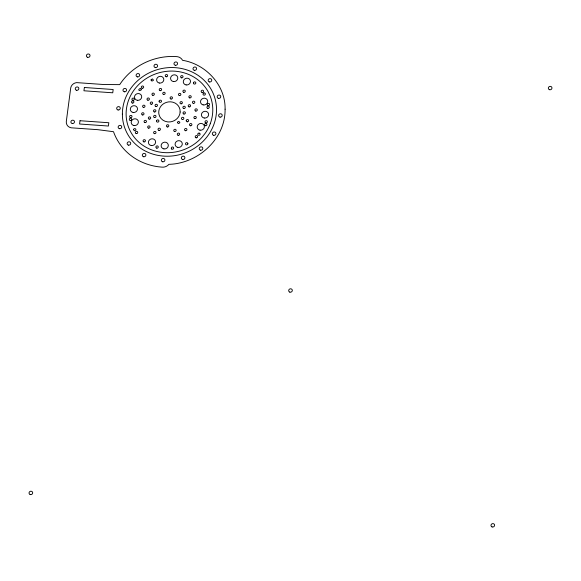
<?xml version="1.0" encoding="UTF-8"?>
<svg xmlns="http://www.w3.org/2000/svg" width="581" height="581" viewBox="0 0 581 581"><rect width="100%" height="100%" fill="white"/><g stroke="black" fill="none" stroke-linecap="round" stroke-linejoin="round"><path stroke-width="0.87" d="M186.247 120.623L186.261 120.55A1.213 1.118 -19.8 0 1 187.54 119.519L187.612 119.526A1.213 1.118 -19.8 0 1 188.636 120.725A1.213 1.118 -19.8 0 1 187.351 121.785M187.351 121.785L187.278 121.778A1.213 1.118 -19.8 0 1 186.254 120.587M122.366 114.145L122.468 116.948A47.475 43.924 -19.8 0 0 157.836 155.352L157.872 155.352A47.308 43.771 -19.8 0 0 169.521 156.173L169.55 156.173A47.475 43.924 -19.8 0 0 215.079 120.674L215.086 120.645A47.308 43.771 -19.8 0 0 216.531 109.62L216.531 109.591A47.475 43.924 -19.8 0 0 181.061 68.413A47.308 43.771 -19.8 0 0 169.383 67.592L169.347 67.592A47.475 43.924 -19.8 0 0 123.818 103.091A47.308 43.771 -19.8 0 0 122.366 114.145M225.094 109.177C225.501 139.099 197.823 163.624 168.904 164.343A7.553 6.987 -19.8 0 1 161.736 167.117L158.548 166.798A59.349 54.904 -19.8 0 1 113.513 131.713L97.898 129.679L71.107 127.798A6.471 5.992 -19.8 0 1 66.314 121.422L70.737 87.804A6.471 5.992 -19.8 0 1 76.634 82.618L103.854 84.528L119.693 84.637A59.349 54.904 -19.8 0 1 173.022 56.451L176.232 56.582A7.553 6.987 -19.8 0 1 182.55 60.308C205.754 64.041 225.595 85.102 225.094 109.177M133.521 129.665L134.385 130.812L135.787 130.166A1.206 1.118 -19.8 0 0 135.889 129.897C136.237 128.372 133.688 128.118 133.528 129.592M141.183 89.525L141.176 89.597A1.206 1.118 -19.8 0 1 140.929 90.193L139.513 90.614A1.206 1.118 -19.8 0 1 138.801 89.438L140.166 88.428A1.206 1.118 -19.8 0 1 141.045 88.987L141.183 89.525M151.031 79.967L151.895 81.108L153.29 80.468A1.206 1.118 -19.8 0 0 153.42 79.982L152.331 78.885L151.031 79.967M159.114 101.225L159.114 101.297A1.206 1.118 -19.8 0 0 159.906 102.358L160.857 102.249A1.206 1.118 -19.8 0 0 160.567 100.157L159.76 100.295A1.206 1.118 -19.8 0 0 159.136 101.087L159.114 101.225M177.394 122.446L178.258 123.593L179.66 122.947A1.206 1.118 -19.8 0 0 179.769 122.257L178.774 121.371L177.517 122.032A1.206 1.118 -19.8 0 0 177.394 122.446M187.874 143.732L187.845 143.943A1.206 1.118 -19.8 0 1 187.293 144.698L187.017 144.822A1.206 1.118 -19.8 0 1 185.506 144.059A1.206 1.118 -19.8 0 1 186.486 142.65A1.206 1.118 -19.8 0 1 187.866 143.587L187.874 143.732M180.132 111.995L179.965 113.259A10.792 9.986 -19.8 0 1 178.12 117.377L177.263 118.393A10.792 9.986 -19.8 0 1 168.802 121.959L167.466 121.865A10.792 9.986 -19.8 0 1 158.94 114.283L158.838 113.658A10.792 9.986 -19.8 0 1 159.492 108.662L160.4 106.926A10.792 9.986 -19.8 0 1 164.278 103.316L166.122 102.474A10.792 9.986 -19.8 0 1 180.132 111.995M80.011 120.725L79.582 124.007L108.386 126.033L108.814 122.744L80.011 120.725M84.376 87.491L83.94 90.781L112.743 92.8L113.172 89.51L84.376 87.491M156.55 120.841L156.536 120.913A1.206 1.118 -19.8 0 0 157.248 122.09L158.061 122.097A1.206 1.118 -19.8 0 0 157.974 119.911L157.451 119.94A1.206 1.118 -19.8 0 0 156.616 120.637L156.55 120.841M193.48 82.8L193.466 82.872A1.206 1.118 -19.8 0 0 194.177 84.042L194.984 84.049A1.206 1.118 -19.8 0 0 194.758 81.856L194.308 81.921A1.206 1.118 -19.8 0 0 193.546 82.596L193.48 82.8M210.257 123.709L209.262 126.135A43.698 40.43 -19.8 0 1 205.347 133.049L202.021 137.261A43.698 40.43 -19.8 0 1 131.517 133.369A43.698 40.43 -19.8 0 1 162.578 71.95L165.28 71.499A43.698 40.43 -19.8 0 1 184.039 72.814L186.574 73.634A43.698 40.43 -19.8 0 1 208.02 91.493L210.191 96.09A43.698 40.43 -19.8 0 1 212.239 103.425L212.588 105.945A43.698 40.43 -19.8 0 1 210.257 123.709M181.592 103.781L180.706 103.796A1.206 1.118 -19.8 0 1 180.844 101.675L181.439 101.624A1.206 1.118 -19.8 0 1 181.592 103.781M203.989 92.953L203.916 92.967A1.206 1.118 -19.8 0 0 204.004 95.175L204.229 95.182A1.206 1.118 -19.8 0 0 204.367 92.931L203.989 92.953M199.101 133.093L199.022 133.085A1.206 1.118 -19.8 0 0 198.586 135.315L198.811 135.344A1.206 1.118 -19.8 0 0 199.813 133.419L199.101 133.093M171.707 149.012L171.548 148.867A1.206 1.111 -19.8 0 1 171.744 147.254A1.206 1.111 -19.8 0 1 173.436 147.407L173.552 147.574A1.206 1.111 -19.8 0 1 171.707 149.012M30.168 494.54A1.837 1.699 -19.8 0 0 32.659 492.601A1.837 1.699 -19.8 0 0 29.74 491.628A1.837 1.699 -19.8 0 0 30.168 494.54M87.52 57.294A1.837 1.699 -19.8 0 0 90.011 55.355A1.837 1.699 -19.8 0 0 87.092 54.382A1.837 1.699 -19.8 0 0 87.52 57.294M549.459 89.692A1.837 1.699 -19.8 0 0 551.95 87.76A1.837 1.699 -19.8 0 0 549.023 86.78A1.837 1.699 -19.8 0 0 549.459 89.692M492.107 526.938A1.837 1.699 -19.8 0 0 494.598 524.999A1.837 1.699 -19.8 0 0 491.679 524.026A1.837 1.699 -19.8 0 0 492.107 526.938M289.817 292.12A1.837 1.699 -19.8 0 0 292.301 290.18A1.837 1.699 -19.8 0 0 289.382 289.2A1.837 1.699 -19.8 0 0 289.817 292.12M147.923 100.208A1.206 1.118 -19.8 0 0 149.353 98.719A1.206 1.118 -19.8 0 0 147.334 98.356A1.206 1.118 -19.8 0 0 147.923 100.208M160.16 90.665A1.206 1.118 -19.8 0 0 161.591 89.183A1.206 1.118 -19.8 0 0 159.572 88.813A1.206 1.118 -19.8 0 0 160.16 90.665M193.35 103.389A1.206 1.118 -19.8 0 0 194.78 101.907A1.206 1.118 -19.8 0 0 192.761 101.544A1.206 1.118 -19.8 0 0 193.35 103.389M183.814 92.321A1.206 1.118 -19.8 0 0 185.245 90.839A1.206 1.118 -19.8 0 0 183.226 90.476A1.206 1.118 -19.8 0 0 183.814 92.321M178.178 135.322A1.206 1.118 -19.8 0 0 179.609 133.841A1.206 1.118 -19.8 0 0 177.59 133.477A1.206 1.118 -19.8 0 0 178.178 135.322M190.415 125.779A1.206 1.118 -19.8 0 0 191.846 124.298A1.206 1.118 -19.8 0 0 189.827 123.935A1.206 1.118 -19.8 0 0 190.415 125.779M154.524 133.666A1.206 1.118 -19.8 0 0 155.955 132.185A1.206 1.118 -19.8 0 0 153.936 131.814A1.206 1.118 -19.8 0 0 154.524 133.666M144.989 122.591A1.206 1.118 -19.8 0 0 146.419 121.109A1.206 1.118 -19.8 0 0 144.4 120.746A1.206 1.118 -19.8 0 0 144.989 122.591M171.032 99.031A1.206 1.118 -19.8 0 0 172.419 97.514A1.206 1.118 -19.8 0 0 170.393 97.201A1.206 1.118 -19.8 0 0 171.032 99.031M205.943 122.925A1.206 1.118 -19.8 0 0 207.33 121.414A1.206 1.118 -19.8 0 0 205.304 121.102A1.206 1.118 -19.8 0 0 205.943 122.925M207.853 108.356A1.206 1.118 -19.8 0 0 209.24 106.839A1.206 1.118 -19.8 0 0 207.214 106.526A1.206 1.118 -19.8 0 0 207.853 108.356M183.959 114.036A1.206 1.118 -19.8 0 0 185.346 112.518A1.206 1.118 -19.8 0 0 183.313 112.206A1.206 1.118 -19.8 0 0 183.959 114.036M196.138 137.806A1.206 1.118 -19.8 0 0 197.555 136.31A1.206 1.118 -19.8 0 0 195.528 135.969A1.206 1.118 -19.8 0 0 196.138 137.806M194.824 118.64A1.206 1.118 -19.8 0 0 196.24 117.144A1.206 1.118 -19.8 0 0 194.214 116.796A1.206 1.118 -19.8 0 0 194.824 118.64M205.492 125.728A1.206 1.118 -19.8 0 0 206.901 124.232A1.206 1.118 -19.8 0 0 204.882 123.891A1.206 1.118 -19.8 0 0 205.492 125.728M183.792 108.473A1.206 1.118 -19.8 0 0 185.245 107.006A1.206 1.118 -19.8 0 0 183.233 106.614A1.206 1.118 -19.8 0 0 183.792 108.473M132.867 100.31A1.206 1.118 -19.8 0 0 134.276 98.814A1.206 1.118 -19.8 0 0 132.257 98.472A1.206 1.118 -19.8 0 0 132.867 100.31M182.376 119.519A1.206 1.118 -19.8 0 0 183.785 118.023A1.206 1.118 -19.8 0 0 181.766 117.674A1.206 1.118 -19.8 0 0 182.376 119.519M185.47 130.718A1.213 1.118 -19.8 0 0 186.886 129.222A1.213 1.118 -19.8 0 0 184.86 128.88A1.213 1.118 -19.8 0 0 185.47 130.718M130.543 117.638A1.206 1.118 -19.8 0 0 131.938 116.127A1.206 1.118 -19.8 0 0 129.904 115.815A1.206 1.118 -19.8 0 0 130.543 117.638M154.502 117.558A1.206 1.118 -19.8 0 0 155.955 116.091A1.206 1.118 -19.8 0 0 153.943 115.706A1.206 1.118 -19.8 0 0 154.502 117.558M148.554 128.125A1.206 1.118 -19.8 0 0 150.007 126.665A1.206 1.118 -19.8 0 0 147.995 126.273A1.206 1.118 -19.8 0 0 148.554 128.125M136.237 133.601A1.206 1.118 -19.8 0 0 137.69 132.141A1.206 1.118 -19.8 0 0 135.678 131.749A1.206 1.118 -19.8 0 0 136.237 133.601M142.505 114.965A1.206 1.118 -19.8 0 0 143.965 113.498A1.206 1.118 -19.8 0 0 141.953 113.106A1.206 1.118 -19.8 0 0 142.505 114.965M130.195 120.441A1.206 1.118 -19.8 0 0 131.64 118.974A1.206 1.118 -19.8 0 0 129.636 118.589A1.206 1.118 -19.8 0 0 130.195 120.441M155.984 106.519A1.206 1.118 -19.8 0 0 157.393 105.023A1.206 1.118 -19.8 0 0 155.374 104.682A1.206 1.118 -19.8 0 0 155.984 106.519M152.883 95.32A1.206 1.118 -19.8 0 0 154.299 93.824A1.206 1.118 -19.8 0 0 152.28 93.483A1.206 1.118 -19.8 0 0 152.883 95.32M142.214 88.232A1.206 1.118 -19.8 0 0 143.63 86.736A1.206 1.118 -19.8 0 0 141.604 86.387A1.206 1.118 -19.8 0 0 142.214 88.232M143.529 107.398A1.206 1.118 -19.8 0 0 144.945 105.902A1.206 1.118 -19.8 0 0 142.926 105.56A1.206 1.118 -19.8 0 0 143.529 107.398M158.969 130.405A1.206 1.118 -19.8 0 0 160.378 128.902A1.206 1.118 -19.8 0 0 158.359 128.561A1.206 1.118 -19.8 0 0 158.969 130.405M174.649 131.502A1.213 1.118 -19.8 0 0 176.108 130.042A1.213 1.118 -19.8 0 0 174.097 129.643A1.213 1.118 -19.8 0 0 174.649 131.502M189.094 106.882A1.206 1.118 -19.8 0 0 190.553 105.422A1.206 1.118 -19.8 0 0 188.549 105.023A1.206 1.118 -19.8 0 0 189.094 106.882M154.444 111.966A1.206 1.118 -19.8 0 0 155.831 110.448A1.206 1.118 -19.8 0 0 153.798 110.136A1.206 1.118 -19.8 0 0 154.444 111.966M156.819 148.14A1.206 1.118 -19.8 0 0 158.214 146.623A1.206 1.118 -19.8 0 0 156.18 146.31A1.206 1.118 -19.8 0 0 156.819 148.14M167.372 126.963A1.206 1.118 -19.8 0 0 168.759 125.452A1.206 1.118 -19.8 0 0 166.725 125.14A1.206 1.118 -19.8 0 0 167.372 126.963M179.398 95.589A1.206 1.118 -19.8 0 0 180.814 94.093A1.206 1.118 -19.8 0 0 178.788 93.752A1.206 1.118 -19.8 0 0 179.398 95.589M163.646 94.478A1.213 1.118 -19.8 0 0 165.106 93.018A1.213 1.118 -19.8 0 0 163.094 92.619A1.213 1.118 -19.8 0 0 163.646 94.478M151.183 104.231A1.213 1.118 -19.8 0 0 152.6 102.728A1.213 1.118 -19.8 0 0 150.573 102.387A1.213 1.118 -19.8 0 0 151.183 104.231M149.201 119.098A1.206 1.118 -19.8 0 0 150.661 117.638A1.206 1.118 -19.8 0 0 148.649 117.239A1.206 1.118 -19.8 0 0 149.201 119.098M189.74 97.898A1.206 1.118 -19.8 0 0 191.193 96.439A1.206 1.118 -19.8 0 0 189.181 96.047A1.206 1.118 -19.8 0 0 189.74 97.898M202.065 92.423A1.206 1.118 -19.8 0 0 203.517 90.963A1.206 1.118 -19.8 0 0 201.505 90.571A1.206 1.118 -19.8 0 0 202.065 92.423M195.79 111.065A1.206 1.118 -19.8 0 0 197.242 109.598A1.206 1.118 -19.8 0 0 195.231 109.206A1.206 1.118 -19.8 0 0 195.79 111.065M208.107 105.582A1.206 1.118 -19.8 0 0 209.559 104.122A1.206 1.118 -19.8 0 0 207.555 103.73A1.206 1.118 -19.8 0 0 208.107 105.582M166.188 76.772A1.206 1.118 -19.8 0 0 167.568 75.254A1.206 1.118 -19.8 0 0 165.534 74.949A1.206 1.118 -19.8 0 0 166.188 76.772M204.229 118.03A3.646 3.377 -19.8 0 0 208.456 113.484A3.646 3.377 -19.8 0 0 202.333 112.503A3.646 3.377 -19.8 0 0 204.229 118.03M163.944 148.91A3.646 3.377 -19.8 0 0 168.163 144.364A3.646 3.377 -19.8 0 0 162.048 143.384A3.646 3.377 -19.8 0 0 163.944 148.91M186.116 84.935A3.646 3.377 -19.8 0 0 190.328 80.381A3.646 3.377 -19.8 0 0 184.206 79.415A3.646 3.377 -19.8 0 0 186.116 84.935M200.031 130.18A3.646 3.377 -19.8 0 0 204.243 125.627A3.646 3.377 -19.8 0 0 198.121 124.654A3.646 3.377 -19.8 0 0 200.031 130.18M203.168 104.907A3.646 3.377 -19.8 0 0 207.606 100.535A3.646 3.377 -19.8 0 0 201.556 99.286A3.646 3.377 -19.8 0 0 203.168 104.907M177.742 147.385A3.646 3.377 -19.8 0 0 182.18 143.02A3.646 3.377 -19.8 0 0 176.13 141.771A3.646 3.377 -19.8 0 0 177.742 147.385M133.848 125.518A3.646 3.377 -19.8 0 0 138.285 121.153A3.646 3.377 -19.8 0 0 132.236 119.897A3.646 3.377 -19.8 0 0 133.848 125.518M173.407 81.572A3.646 3.377 -19.8 0 0 177.626 77.019A3.646 3.377 -19.8 0 0 171.504 76.046A3.646 3.377 -19.8 0 0 173.407 81.572M133.114 112.453A3.646 3.377 -19.8 0 0 137.341 107.899A3.646 3.377 -19.8 0 0 131.219 106.926A3.646 3.377 -19.8 0 0 133.114 112.453M159.274 83.039A3.646 3.377 -19.8 0 0 163.704 78.667A3.646 3.377 -19.8 0 0 157.662 77.418A3.646 3.377 -19.8 0 0 159.274 83.039M151.249 145.548A3.646 3.377 -19.8 0 0 155.461 140.994A3.646 3.377 -19.8 0 0 149.339 140.021A3.646 3.377 -19.8 0 0 151.249 145.548M137.334 100.31A3.646 3.377 -19.8 0 0 141.546 95.749A3.646 3.377 -19.8 0 0 135.424 94.783A3.646 3.377 -19.8 0 0 137.334 100.31M143.972 141.895A1.206 1.118 -19.8 0 0 145.403 140.413A1.206 1.118 -19.8 0 0 143.391 140.05A1.206 1.118 -19.8 0 0 143.972 141.895M132.424 103.062A1.206 1.118 -19.8 0 0 133.855 101.581A1.206 1.118 -19.8 0 0 131.836 101.217A1.206 1.118 -19.8 0 0 132.424 103.062M181.548 77.847A1.206 1.118 -19.8 0 0 182.979 76.365A1.206 1.118 -19.8 0 0 180.96 76.002A1.206 1.118 -19.8 0 0 181.548 77.847M118.11 109.983A1.816 1.678 -19.8 0 0 120.187 107.703A1.816 1.678 -19.8 0 0 117.137 107.238A1.816 1.678 -19.8 0 0 118.11 109.983M119.563 128.713A1.816 1.678 -19.8 0 0 121.647 126.44A1.816 1.678 -19.8 0 0 118.597 125.975A1.816 1.678 -19.8 0 0 119.563 128.713M128.561 145.141A1.816 1.678 -19.8 0 0 130.638 142.868A1.816 1.678 -19.8 0 0 127.595 142.403A1.816 1.678 -19.8 0 0 128.561 145.141M143.725 156.761A1.816 1.678 -19.8 0 0 145.802 154.481A1.816 1.678 -19.8 0 0 142.759 154.023A1.816 1.678 -19.8 0 0 143.725 156.761M162.753 161.801A1.816 1.678 -19.8 0 0 164.83 159.528A1.816 1.678 -19.8 0 0 161.779 159.063A1.816 1.678 -19.8 0 0 162.753 161.801M182.739 159.499A1.816 1.678 -19.8 0 0 184.816 157.219A1.816 1.678 -19.8 0 0 181.773 156.761A1.816 1.678 -19.8 0 0 182.739 159.499M200.648 150.203A1.816 1.678 -19.8 0 0 202.725 147.923A1.816 1.678 -19.8 0 0 199.682 147.458A1.816 1.678 -19.8 0 0 200.648 150.203M213.75 135.322A1.816 1.678 -19.8 0 0 215.827 133.042A1.816 1.678 -19.8 0 0 212.784 132.584A1.816 1.678 -19.8 0 0 213.75 135.322M220.054 117.13A1.816 1.678 -19.8 0 0 222.131 114.849A1.816 1.678 -19.8 0 0 219.081 114.392A1.816 1.678 -19.8 0 0 220.054 117.13M218.594 98.392A1.816 1.678 -19.8 0 0 220.671 96.119A1.816 1.678 -19.8 0 0 217.628 95.654A1.816 1.678 -19.8 0 0 218.594 98.392M209.596 81.965A1.816 1.678 -19.8 0 0 211.673 79.691A1.816 1.678 -19.8 0 0 208.63 79.227A1.816 1.678 -19.8 0 0 209.596 81.965M194.432 70.345A1.816 1.678 -19.8 0 0 196.509 68.071A1.816 1.678 -19.8 0 0 193.466 67.607A1.816 1.678 -19.8 0 0 194.432 70.345M175.411 65.304A1.816 1.678 -19.8 0 0 177.488 63.031A1.816 1.678 -19.8 0 0 174.438 62.566A1.816 1.678 -19.8 0 0 175.411 65.304M155.417 67.614A1.816 1.678 -19.8 0 0 157.502 65.333A1.816 1.678 -19.8 0 0 154.452 64.876A1.816 1.678 -19.8 0 0 155.417 67.614M137.508 76.91A1.816 1.678 -19.8 0 0 139.593 74.629A1.816 1.678 -19.8 0 0 136.542 74.172A1.816 1.678 -19.8 0 0 137.508 76.91M124.407 91.791A1.816 1.678 -19.8 0 0 126.491 89.51A1.816 1.678 -19.8 0 0 123.441 89.053A1.816 1.678 -19.8 0 0 124.407 91.791M76.677 90.302A1.816 1.678 -19.8 0 0 78.755 88.022A1.816 1.678 -19.8 0 0 75.712 87.564A1.816 1.678 -19.8 0 0 76.677 90.302M72.32 123.542A1.816 1.678 -19.8 0 0 74.397 121.269A1.816 1.678 -19.8 0 0 71.347 120.804A1.816 1.678 -19.8 0 0 72.32 123.542"/></g></svg>
